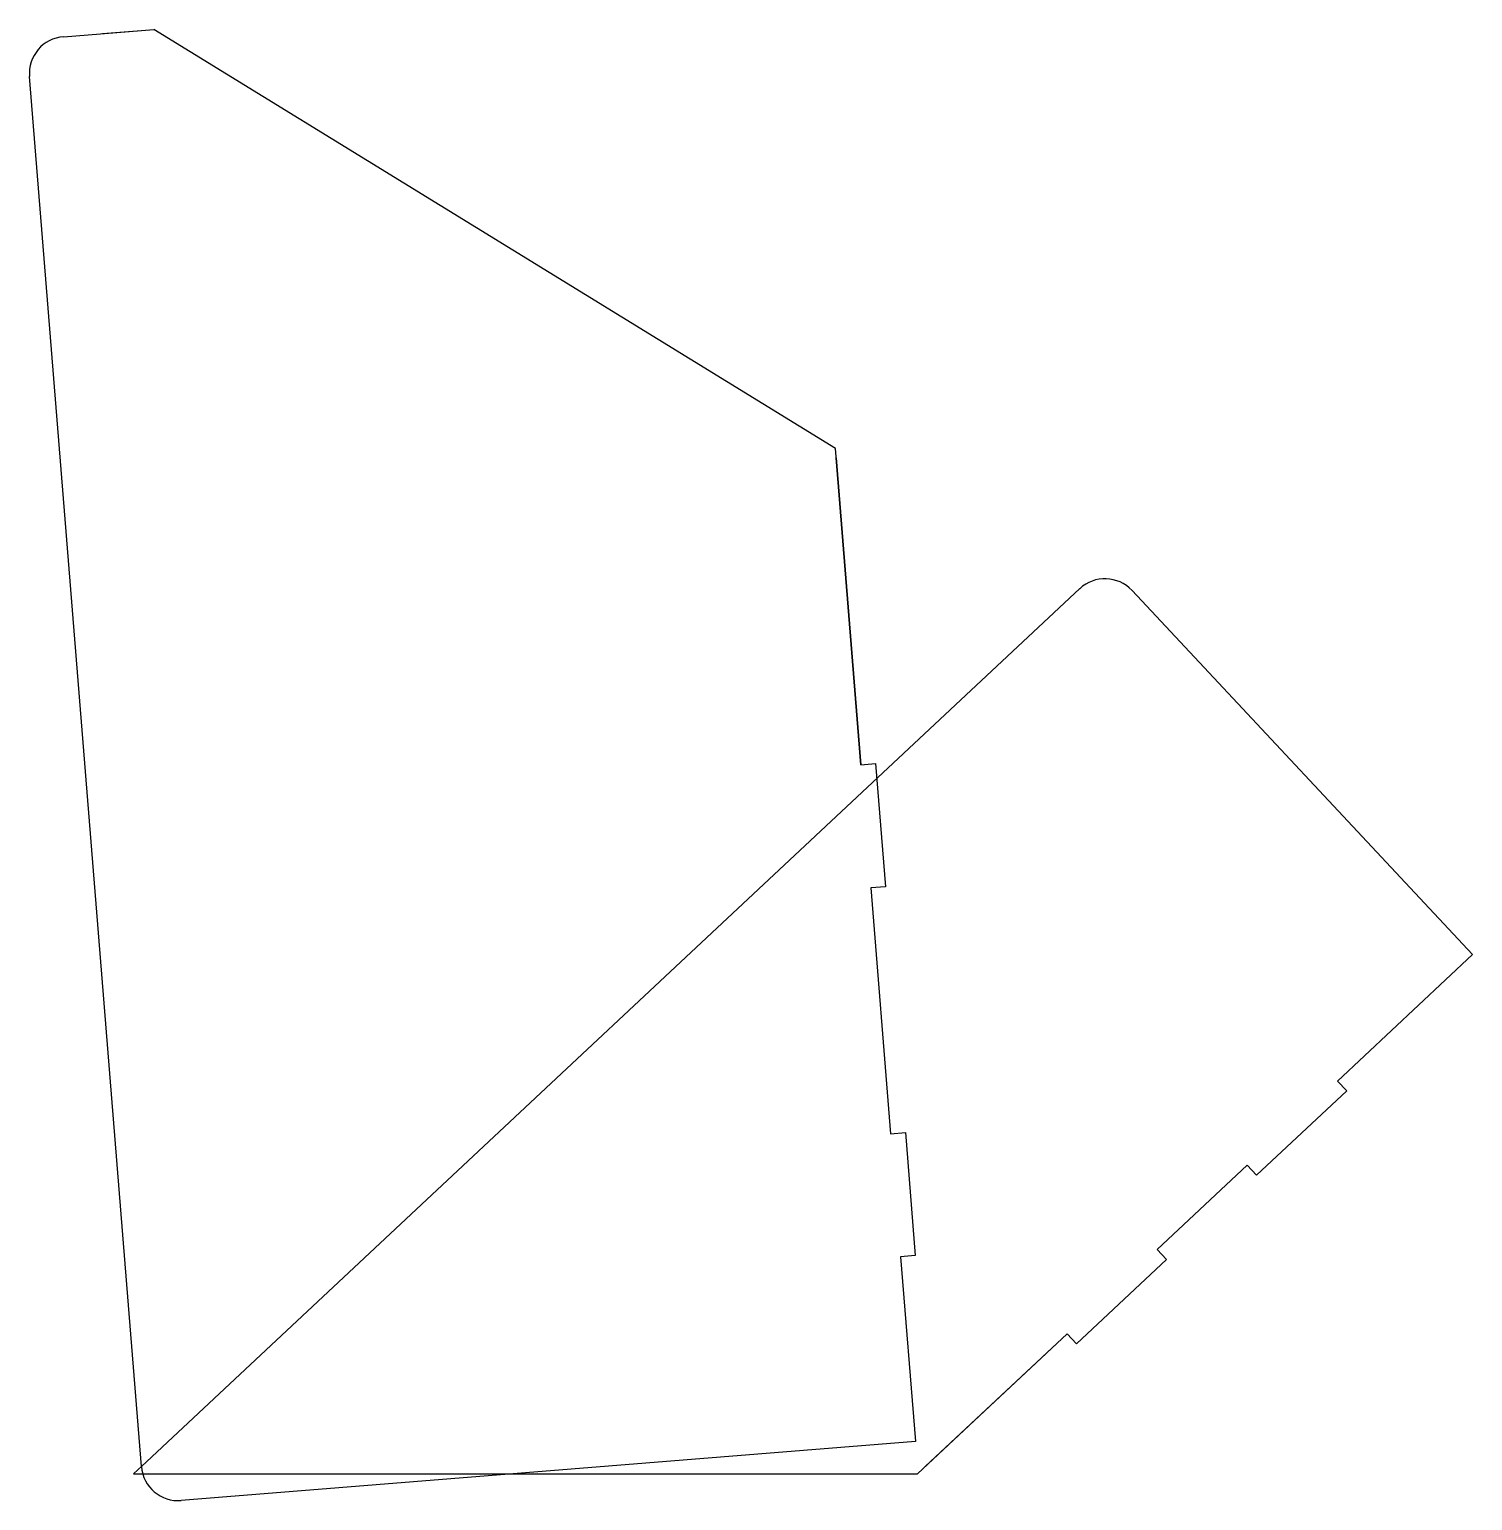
# Model space of a CAD drawing. Header units: millimetres. Extents: x -149 to -32, y 495 to 614.
import ezdxf

# ---------------------------------------------------------------- set-up
doc = ezdxf.new("R2010")
doc.units = ezdxf.units.MM
doc.layers.add('fab_top', color=7, linetype='Continuous', true_color=0x1cd582)

msp = doc.modelspace()

# ---------------------------------------------------------------- linework, layer by layer
for p, q in [((-142.96, 613.85, 17.9), (-139.8, 614.11, 17.9)), ((-139.8, 614.11, 17.9), (-138.79, 614.19, 17.9)), ((-81.49, 554.59, 17.9), (-83.55, 580.23, 17.9)), ((-81.49, 554.59, 17.9), (-83.49, 579.48, 17.9)), ((-64.77, 508.48), (-76.91, 497.13)), ((-140.44, 497.13), (-139.74, 497.79))]:
    msp.add_line(p, q)
at = {"layer": 'fab_top'}
for p, q in [((-146.12, 613.6, 17.9), (-139.8, 614.11, 17.9)), ((-83.55, 580.23, 17.9), (-138.79, 614.19, 17.9)), ((-139.8, 497.73, 17.9), (-148.87, 610.37, 17.9)), ((-83.49, 579.48, 17.9), (-81.49, 554.59, 17.9)), ((-139.8, 497.73), (-63.74, 568.87)), ((-59.5, 568.72), (-31.91, 539.22)), ((-81.49, 554.59, 17.9), (-80.29, 554.69, 17.9)), ((-80.29, 554.69, 17.9), (-79.48, 544.72, 17.9)), ((-79.48, 544.72, 17.9), (-80.68, 544.63, 17.9)), ((-80.68, 544.63, 17.9), (-79.08, 524.69, 17.9)), ((-31.91, 539.22), (-42.86, 528.97)), ((-42.11, 528.17), (-49.42, 521.34)), ((-42.86, 528.97), (-42.11, 528.17)), ((-79.08, 524.69, 17.9), (-77.88, 524.79, 17.9)), ((-77.88, 524.79, 17.9), (-77.08, 514.82, 17.9)), ((-50.17, 522.14), (-57.47, 515.31)), ((-49.42, 521.34), (-50.17, 522.14)), ((-57.47, 515.31), (-56.72, 514.51)), ((-77.08, 514.82, 17.9), (-78.28, 514.72, 17.9)), ((-78.28, 514.72, 17.9), (-77.07, 499.77, 17.9)), ((-56.72, 514.51), (-64.02, 507.68)), ((-64.77, 508.48), (-76.27, 497.73)), ((-64.02, 507.68), (-64.77, 508.48)), ((-77.07, 499.77, 17.9), (-136.57, 494.98, 17.9)), ((-140.44, 497.13), (-76.91, 497.13))]:
    msp.add_line(p, q, dxfattribs=at)
for centre, start, end in [((-145.88, 610.61, 17.9), 94.6033, 184.6033), ((-61.7, 566.67), 43.0852, 133.0852), ((-136.81, 497.97, 17.9), 184.6033, 274.6033)]:
    msp.add_arc(centre, 3, start, end, dxfattribs=at)

doc.saveas('drawing.dxf')
